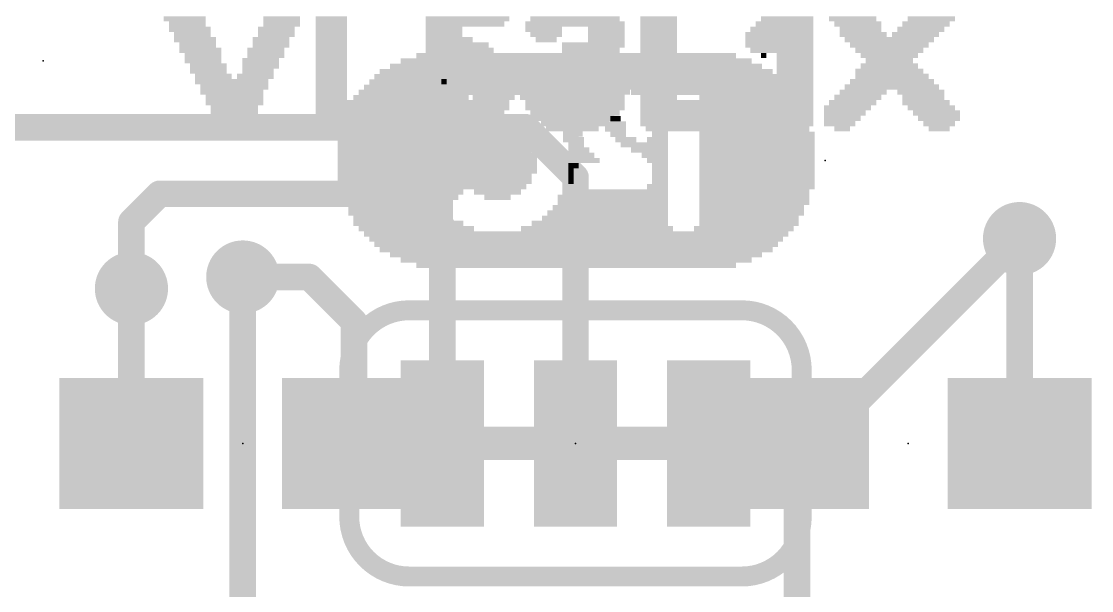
# Model space of a CAD drawing. Extents: x -15.2 to 25.5, y -11.4 to 25.5.
# Drawn here: x 8.47 to 16.64, y 15.39 to 19.73 of the extents above; entities that cross this region are included whole.
import ezdxf

# ---------------------------------------------------------------- set-up
doc = ezdxf.new("R2010")
doc.units = 0
for name, color, linetype in [('1', 12, 'CONTINUOUS'), ('16', 132, 'CONTINUOUS'), ('18', 110, 'CONTINUOUS'), ('21', 41, 'CONTINUOUS'), ('22', 40, 'CONTINUOUS'), ('23', 53, 'CONTINUOUS'), ('24', 53, 'CONTINUOUS')]:
    doc.layers.add(name, color=color, linetype=linetype)

# ---------------------------------------------------------------- blocks, each defined once
blk = doc.blocks.new('RECT')
blk.add_solid([(-0.5, -0.5), (0.5, -0.5), (-0.5, 0.5), (0.5, 0.5)])
blk = doc.blocks.new('ROUNDV')
at = {"const_width": 0.5}
blk.add_lwpolyline([(0, -0.25, 1), (0, 0.25, 1), (0, -0.25)], format="xyb", dxfattribs=at)

msp = doc.modelspace()

# ---------------------------------------------------------------- linework, layer by layer
at = {"layer": '1', "const_width": 0.2032}
for points in [[(16.09, 16.51), (16.09, 18.073)], [(10.668, 17.78), (10.16, 17.78)], [(10.668, 17.78), (11.01, 17.438)], [(9.31, 16.51), (9.31, 17.692)], [(11.01, 16.51), (11.01, 17.438)], [(14.39, 16.51), (14.39, 15.279)]]:
    msp.add_lwpolyline(points, dxfattribs=at)
at = {"layer": '1', "const_width": 0.1016}
for points in [[(16.1408, 18.073, 1), (16.0392, 18.073)], [(10.16, 17.8308, 1), (10.16, 17.7292)], [(10.7039, 17.8159, 1), (10.6321, 17.7441)], [(10.668, 17.7292, 1), (10.668, 17.8308)], [(9.3608, 17.692, 1), (9.2592, 17.692)], [(11.0608, 17.438, 1), (10.9592, 17.438)], [(10.9741, 17.4021, 1), (11.0459, 17.4739)], [(14.4408, 16.51, 1), (14.3392, 16.51)], [(9.2592, 16.51, 1), (9.3608, 16.51)], [(10.9592, 16.51, 1), (11.0608, 16.51)], [(16.0392, 16.51, 1), (16.1408, 16.51)]]:
    msp.add_lwpolyline(points, format="xyb", dxfattribs=at)
at = {"layer": '16'}
for points, const_width in [([(12.319, 18.923), (3.429, 18.923)], 0.2032), ([(12.7, 18.542), (12.319, 18.923)], 0.2032), ([(12.7, 16.51), (12.7, 18.542)], 0.2032), ([(9.525, 18.415), (9.31, 18.2)], 0.2032), ([(11.43, 18.415), (9.525, 18.415)], 0.2032), ([(11.684, 18.161), (11.43, 18.415)], 0.2032), ([(9.31, 17.692), (9.31, 18.2)], 0.2032), ([(11.684, 16.51), (11.684, 18.161)], 0.2032), ([(14.527, 16.51), (16.09, 18.073)], 0.2032), ([(10.16, 17.78), (10.16, 14.605)], 0.2032), ([(12.7, 16.51), (11.684, 16.51)], 0.254), ([(12.7, 16.51), (11.684, 16.51)], 0.254), ([(12.7, 16.51), (13.716, 16.51)], 0.254), ([(12.7, 16.51), (13.716, 16.51)], 0.254), ([(12.7, 16.51), (13.716, 16.51)], 0.254), ([(13.716, 16.51), (14.527, 16.51)], 0.1524)]:
    msp.add_lwpolyline(points, dxfattribs=dict(at, const_width=const_width))
for points, const_width in [([(12.3549, 18.9589, 1), (12.2831, 18.8871)], 0.1016), ([(12.319, 18.8722, 1), (12.319, 18.9738)], 0.1016), ([(12.7508, 18.542, 1), (12.6492, 18.542)], 0.1016), ([(12.6641, 18.5061, 1), (12.7359, 18.5779)], 0.1016), ([(9.525, 18.4658, 1), (9.525, 18.3642)], 0.1016), ([(9.5609, 18.3791, 1), (9.4891, 18.4509)], 0.1016), ([(11.4659, 18.4509, 1), (11.3941, 18.3791)], 0.1016), ([(11.43, 18.3642, 1), (11.43, 18.4658)], 0.1016), ([(9.3608, 18.2, 1), (9.2592, 18.2)], 0.1016), ([(9.2741, 18.2359, 1), (9.3459, 18.1641)], 0.1016), ([(11.7348, 18.161, 1), (11.6332, 18.161)], 0.1016), ([(11.6481, 18.1251, 1), (11.7199, 18.1969)], 0.1016), ([(16.1259, 18.0371, 1), (16.0541, 18.1089)], 0.1016), ([(10.2108, 17.78, 1), (10.1092, 17.78)], 0.1016), ([(9.2592, 17.692, 1), (9.3608, 17.692)], 0.1016), ([(11.684, 16.5735, 1), (11.684, 16.4465)], 0.127), ([(11.684, 16.5735, 1), (11.684, 16.4465)], 0.127), ([(12.7, 16.5735, 1), (12.7, 16.4465)], 0.127), ([(12.7, 16.5735, 1), (12.7, 16.4465)], 0.127), ([(12.7, 16.5735, 1), (12.7, 16.4465)], 0.127), ([(12.7, 16.4465, 1), (12.7, 16.5735)], 0.127), ([(12.7, 16.4465, 1), (12.7, 16.5735)], 0.127), ([(13.716, 16.5481, 1), (13.716, 16.4719)], 0.0762), ([(13.716, 16.4465, 1), (13.716, 16.5735)], 0.127), ([(13.716, 16.4465, 1), (13.716, 16.5735)], 0.127), ([(13.716, 16.4465, 1), (13.716, 16.5735)], 0.127), ([(14.4911, 16.5459, 1), (14.5629, 16.4741)], 0.1016), ([(14.527, 16.4719, 1), (14.527, 16.5481)], 0.0762), ([(11.6332, 16.51, 1), (11.7348, 16.51)], 0.1016), ([(12.6492, 16.51, 1), (12.7508, 16.51)], 0.1016)]:
    msp.add_lwpolyline(points, format="xyb", dxfattribs=dict(at, const_width=const_width))
at = {"layer": '22'}
for points, const_width in [([(11.43, 17.526, 0.4142), (10.9728, 17.0688)], 0.1524), ([(11.43, 17.5641, 1), (11.43, 17.4879)], 0.0762), ([(11.43, 17.4879, 1), (11.43, 17.5641)], 0.0762), ([(14.4272, 17.0688, 0.4142), (13.97, 17.526)], 0.1524), ([(13.97, 17.5641, 1), (13.97, 17.4879)], 0.0762), ([(13.97, 17.4879, 1), (13.97, 17.5641)], 0.0762), ([(11.0109, 17.0688, 1), (10.9347, 17.0688)], 0.0762), ([(10.9347, 17.0688, 1), (11.0109, 17.0688)], 0.0762), ([(14.4653, 17.0688, 1), (14.3891, 17.0688)], 0.0762), ([(14.3891, 17.0688, 1), (14.4653, 17.0688)], 0.0762), ([(10.9728, 15.9512, 0.4142), (11.43, 15.494)], 0.1524), ([(11.0109, 15.9512, 1), (10.9347, 15.9512)], 0.0762), ([(13.97, 15.494, 0.4142), (14.4272, 15.9512)], 0.1524), ([(14.4653, 15.9512, 1), (14.3891, 15.9512)], 0.0762), ([(10.9347, 15.9512, 1), (11.0109, 15.9512)], 0.0762), ([(14.3891, 15.9512, 1), (14.4653, 15.9512)], 0.0762), ([(11.43, 15.5321, 1), (11.43, 15.4559)], 0.0762), ([(11.43, 15.4559, 1), (11.43, 15.5321)], 0.0762), ([(13.97, 15.5321, 1), (13.97, 15.4559)], 0.0762), ([(13.97, 15.4559, 1), (13.97, 15.5321)], 0.0762)]:
    msp.add_lwpolyline(points, format="xyb", dxfattribs=dict(at, const_width=const_width))
at = {"layer": '22', "const_width": 0.1524}
for points in [[(13.97, 17.526), (11.43, 17.526)], [(10.9728, 15.9512), (10.9728, 17.0688)], [(14.4272, 15.9512), (14.4272, 17.0688)], [(11.43, 15.494), (13.97, 15.494)]]:
    msp.add_lwpolyline(points, dxfattribs=at)
at = {"layer": '23'}
for p in [(8.636, 19.431), (10.16, 16.51), (15.24, 16.51)]:
    msp.add_point(p, dxfattribs=at)
at = {"layer": '24'}
for p in [(14.605, 18.669), (12.7, 16.51)]:
    msp.add_point(p, dxfattribs=at)

# ---------------------------------------------------------------- block references
at = {"layer": '1', "xscale": 1.1, "rotation": 180}
for p in [(9.31, 16.51), (11.01, 16.51)]:
    msp.add_blockref('RECT', p, dxfattribs=at)
at = {"layer": '1', "xscale": 1.1}
for p in [(14.39, 16.51), (16.09, 16.51)]:
    msp.add_blockref('RECT', p, dxfattribs=at)
at = {"layer": '16', "xscale": 0.635, "yscale": 1.27, "rotation": 180}
for p in [(11.684, 16.51), (12.7, 16.51), (13.716, 16.51)]:
    msp.add_blockref('RECT', p, dxfattribs=at)
at = {"layer": '18', "xscale": 0.5588, "yscale": 0.5588}
for p in [(16.09, 18.073), (16.09, 18.073), (10.16, 17.78), (10.16, 17.78), (9.31, 17.692), (9.31, 17.692)]:
    msp.add_blockref('ROUNDV', p, dxfattribs=at)
at = {"layer": '21', "yscale": 0.04}
for p, xscale in [((9.716, 19.751), 0.32), ((9.736, 19.711), 0.28), ((9.756, 19.671), 0.32), ((10.416, 19.671), 0.28), ((10.456, 19.751), 0.28), ((10.456, 19.711), 0.28), ((10.836, 19.751), 0.24), ((10.836, 19.711), 0.24), ((10.836, 19.671), 0.24), ((11.876, 19.751), 0.64), ((11.856, 19.711), 0.6), ((11.696, 19.671), 0.28), ((12.696, 19.711), 0.76), ((12.456, 19.671), 0.28), ((12.696, 19.751), 0.68), ((12.936, 19.671), 0.28), ((13.336, 19.751), 0.28), ((13.336, 19.711), 0.28), ((13.336, 19.671), 0.28), ((14.276, 19.671), 0.48), ((14.296, 19.711), 0.44), ((14.316, 19.751), 0.4), ((14.816, 19.751), 0.36), ((14.856, 19.711), 0.36), ((14.876, 19.671), 0.32), ((15.336, 19.671), 0.36), ((15.376, 19.711), 0.36), ((15.416, 19.751), 0.36), ((9.776, 19.631), 0.28), ((9.796, 19.591), 0.32), ((10.376, 19.591), 0.28), ((10.416, 19.631), 0.28), ((10.836, 19.631), 0.24), ((10.836, 19.591), 0.24), ((11.696, 19.631), 0.28), ((11.736, 19.591), 0.36), ((12.476, 19.631), 0.24), ((12.476, 19.591), 0.16), ((12.936, 19.631), 0.28), ((12.936, 19.591), 0.28), ((13.336, 19.631), 0.28), ((13.336, 19.591), 0.28), ((14.256, 19.631), 0.52), ((14.256, 19.591), 0.52), ((14.896, 19.631), 0.36), ((15.096, 19.591), 0.68), ((15.296, 19.631), 0.36), ((9.816, 19.551), 0.28), ((9.836, 19.511), 0.32), ((10.336, 19.511), 0.28), ((10.376, 19.551), 0.28), ((10.836, 19.551), 0.24), ((10.836, 19.511), 0.24), ((11.796, 19.551), 0.48), ((11.816, 19.511), 0.52), ((12.836, 19.551), 0.48), ((12.816, 19.511), 0.44), ((13.336, 19.551), 0.28), ((13.336, 19.511), 0.28), ((14.256, 19.551), 0.52), ((14.276, 19.511), 0.48), ((15.096, 19.551), 0.6), ((15.096, 19.511), 0.52), ((9.856, 19.471), 0.28), ((9.856, 19.431), 0.28), ((10.296, 19.431), 0.28), ((10.336, 19.471), 0.28), ((10.836, 19.471), 0.24), ((10.836, 19.431), 0.24), ((11.836, 19.431), 0.64), ((11.856, 19.471), 0.6), ((12.776, 19.471), 0.44), ((12.776, 19.431), 0.44), ((13.336, 19.471), 0.28), ((13.336, 19.431), 0.28), ((14.136, 19.471), 0.04), ((14.376, 19.471), 0.28), ((14.376, 19.431), 0.28), ((15.096, 19.471), 0.44), ((15.096, 19.431), 0.36), ((9.896, 19.391), 0.28), ((9.896, 19.351), 0.28), ((10.296, 19.391), 0.28), ((10.276, 19.351), 0.24), ((10.836, 19.391), 0.24), ((10.836, 19.351), 0.24), ((11.856, 19.391), 0.68), ((11.876, 19.351), 0.64), ((12.816, 19.391), 0.44), ((12.836, 19.351), 0.48), ((13.336, 19.391), 0.28), ((13.336, 19.351), 0.28), ((14.376, 19.391), 0.28), ((14.376, 19.351), 0.28), ((15.096, 19.351), 0.52), ((15.096, 19.391), 0.44), ((9.936, 19.311), 0.28), ((10.076, 19.271), 0.56), ((10.256, 19.311), 0.28), ((10.836, 19.311), 0.24), ((10.836, 19.271), 0.24), ((11.696, 19.311), 0.2), ((11.696, 19.271), 0.04), ((12.076, 19.311), 0.32), ((12.096, 19.271), 0.28), ((12.416, 19.271), 0.2), ((12.916, 19.311), 0.32), ((12.956, 19.271), 0.32), ((13.336, 19.311), 0.28), ((13.336, 19.271), 0.28), ((14.376, 19.311), 0.28), ((14.376, 19.271), 0.28), ((15.116, 19.271), 0.64), ((15.116, 19.311), 0.56), ((10.096, 19.231), 0.52), ((10.076, 19.191), 0.48), ((10.836, 19.231), 0.24), ((10.836, 19.191), 0.24), ((11.656, 19.191), 0.12), ((12.096, 19.231), 0.28), ((12.096, 19.191), 0.28), ((12.416, 19.231), 0.28), ((12.416, 19.191), 0.28), ((12.976, 19.231), 0.28), ((12.976, 19.191), 0.28), ((13.336, 19.231), 0.28), ((13.336, 19.191), 0.28), ((14.376, 19.231), 0.28), ((14.376, 19.191), 0.28), ((14.896, 19.191), 0.36), ((15.116, 19.231), 0.72), ((15.336, 19.191), 0.36), ((10.096, 19.151), 0.44), ((10.096, 19.111), 0.44), ((10.836, 19.151), 0.24), ((11.036, 19.111), 0.64), ((11.856, 19.111), 0.68), ((11.656, 19.151), 0.2), ((12.076, 19.151), 0.32), ((12.436, 19.151), 0.32), ((12.696, 19.111), 0.76), ((12.936, 19.151), 0.28), ((13.336, 19.151), 0.28), ((13.516, 19.111), 0.64), ((14.376, 19.151), 0.28), ((14.376, 19.111), 0.28), ((14.816, 19.111), 0.36), ((14.856, 19.151), 0.36), ((15.356, 19.151), 0.32), ((15.376, 19.111), 0.36), ((10.096, 19.071), 0.36), ((10.096, 19.031), 0.36), ((11.076, 19.071), 0.72), ((11.096, 19.031), 0.76), ((11.856, 19.071), 0.68), ((11.836, 19.031), 0.64), ((12.696, 19.071), 0.76), ((12.696, 19.031), 0.68), ((13.576, 19.071), 0.76), ((13.576, 19.031), 0.76), ((14.376, 19.071), 0.28), ((14.376, 19.031), 0.28), ((14.776, 19.071), 0.36), ((14.756, 19.031), 0.32), ((15.416, 19.071), 0.36), ((15.456, 19.031), 0.36), ((10.096, 18.991), 0.28), ((10.096, 18.951), 0.28), ((11.096, 18.991), 0.76), ((11.096, 18.951), 0.76), ((11.856, 18.991), 0.6), ((11.856, 18.951), 0.52), ((12.676, 18.991), 0.64), ((12.696, 18.951), 0.52), ((13.576, 18.991), 0.76), ((13.576, 18.951), 0.76), ((14.376, 18.991), 0.28), ((14.376, 18.951), 0.28), ((14.736, 18.991), 0.28), ((14.716, 18.951), 0.24), ((15.476, 18.991), 0.32), ((15.476, 18.951), 0.24), ((10.076, 18.911), 0.16), ((11.076, 18.911), 0.72), ((11.856, 18.911), 0.36), ((11.856, 18.871), 0.12), ((12.676, 18.911), 0.4), ((12.696, 18.871), 0.12), ((13.576, 18.911), 0.68), ((14.376, 18.911), 0.2), ((14.736, 18.911), 0.12), ((15.476, 18.911), 0.16)]:
    msp.add_blockref('RECT', p, dxfattribs=dict(at, xscale=xscale))
at = {"layer": '22', "yscale": 0.04, "rotation": 180}
for p, xscale in [((12.705, 19.429), 2.68), ((12.705, 19.469), 2.44), ((12.705, 19.349), 3), ((12.705, 19.389), 2.84), ((12.705, 19.269), 3.16), ((12.705, 19.309), 3.08), ((12.705, 19.229), 3.24), ((12.525, 19.189), 0.72), ((13.745, 19.189), 1.24), ((11.445, 19.149), 0.88), ((11.405, 19.109), 0.8), ((12.585, 19.149), 0.52), ((12.605, 19.109), 0.4), ((13.305, 19.149), 0.2), ((13.325, 19.109), 0.16), ((14.025, 19.149), 0.76), ((14.025, 19.109), 0.76), ((11.365, 19.069), 0.8), ((11.365, 19.029), 0.8), ((12.605, 19.069), 0.32), ((12.625, 19.029), 0.28), ((13.325, 19.069), 0.16), ((13.345, 19.029), 0.12), ((14.045, 19.069), 0.8), ((14.045, 19.029), 0.8), ((11.345, 18.989), 0.84), ((11.345, 18.949), 0.84), ((12.625, 18.989), 0.2), ((12.645, 18.949), 0.16), ((13.005, 18.949), 0.16), ((13.005, 18.989), 0.08), ((13.345, 18.989), 0.12), ((13.345, 18.949), 0.12), ((14.065, 18.989), 0.84), ((14.065, 18.949), 0.84), ((11.365, 18.869), 0.96), ((11.365, 18.909), 0.88), ((12.105, 18.869), 0.36), ((12.105, 18.909), 0.28), ((12.665, 18.909), 0.12), ((12.665, 18.869), 0.12), ((13.005, 18.909), 0.16), ((13.025, 18.869), 0.12), ((13.345, 18.909), 0.12), ((13.345, 18.869), 0.12), ((14.065, 18.909), 0.84), ((14.085, 18.869), 0.88), ((11.605, 18.829), 1.44), ((11.625, 18.789), 1.48), ((12.685, 18.829), 0.16), ((12.705, 18.789), 0.12), ((13.085, 18.829), 0.16), ((13.225, 18.789), 0.36), ((13.325, 18.829), 0.16), ((14.085, 18.829), 0.88), ((14.085, 18.789), 0.88), ((11.625, 18.749), 1.48), ((11.645, 18.709), 1.52), ((12.725, 18.749), 0.16), ((12.745, 18.709), 0.2), ((13.265, 18.749), 0.28), ((13.305, 18.709), 0.2), ((14.085, 18.749), 0.88), ((14.085, 18.709), 0.88), ((11.645, 18.669), 1.52), ((11.645, 18.629), 1.52), ((12.765, 18.669), 0.24), ((12.685, 18.629), 0.08), ((13.325, 18.669), 0.16), ((13.345, 18.629), 0.12), ((14.085, 18.669), 0.88), ((14.085, 18.629), 0.88), ((11.645, 18.589), 1.52), ((11.625, 18.549), 1.48), ((12.665, 18.589), 0.04), ((12.665, 18.549), 0.04), ((13.345, 18.589), 0.12), ((13.345, 18.549), 0.12), ((14.085, 18.589), 0.88), ((14.085, 18.549), 0.88), ((11.625, 18.509), 1.48), ((11.605, 18.469), 1.44), ((12.665, 18.469), 0.12), ((12.665, 18.509), 0.04), ((13.325, 18.469), 0.16), ((13.345, 18.509), 0.12), ((14.085, 18.509), 0.88), ((14.085, 18.469), 0.88), ((11.385, 18.429), 0.92), ((11.365, 18.389), 0.88), ((12.105, 18.429), 0.36), ((12.105, 18.389), 0.2), ((12.985, 18.389), 0.84), ((13.005, 18.429), 0.8), ((14.065, 18.429), 0.84), ((14.065, 18.389), 0.84), ((11.345, 18.349), 0.84), ((11.365, 18.309), 0.8), ((12.965, 18.309), 0.88), ((12.985, 18.349), 0.84), ((14.065, 18.349), 0.84), ((14.045, 18.309), 0.8), ((11.365, 18.269), 0.8), ((11.385, 18.229), 0.76), ((12.925, 18.229), 0.96), ((12.945, 18.269), 0.92), ((14.045, 18.269), 0.8), ((14.025, 18.229), 0.76), ((11.425, 18.189), 0.84), ((11.485, 18.149), 0.88), ((12.865, 18.149), 1.16), ((12.885, 18.189), 1.04), ((13.985, 18.149), 0.76), ((14.025, 18.189), 0.76), ((12.705, 18.109), 3.24), ((12.705, 18.069), 3.16), ((12.705, 18.029), 3.08), ((12.705, 17.989), 3), ((12.705, 17.949), 2.84), ((12.705, 17.909), 2.68), ((12.705, 17.869), 2.44)]:
    msp.add_blockref('RECT', p, dxfattribs=dict(at, xscale=xscale))
msp.add_blockref('RECT', (11.545, 19.189), dxfattribs=at)

doc.saveas('drawing.dxf')
